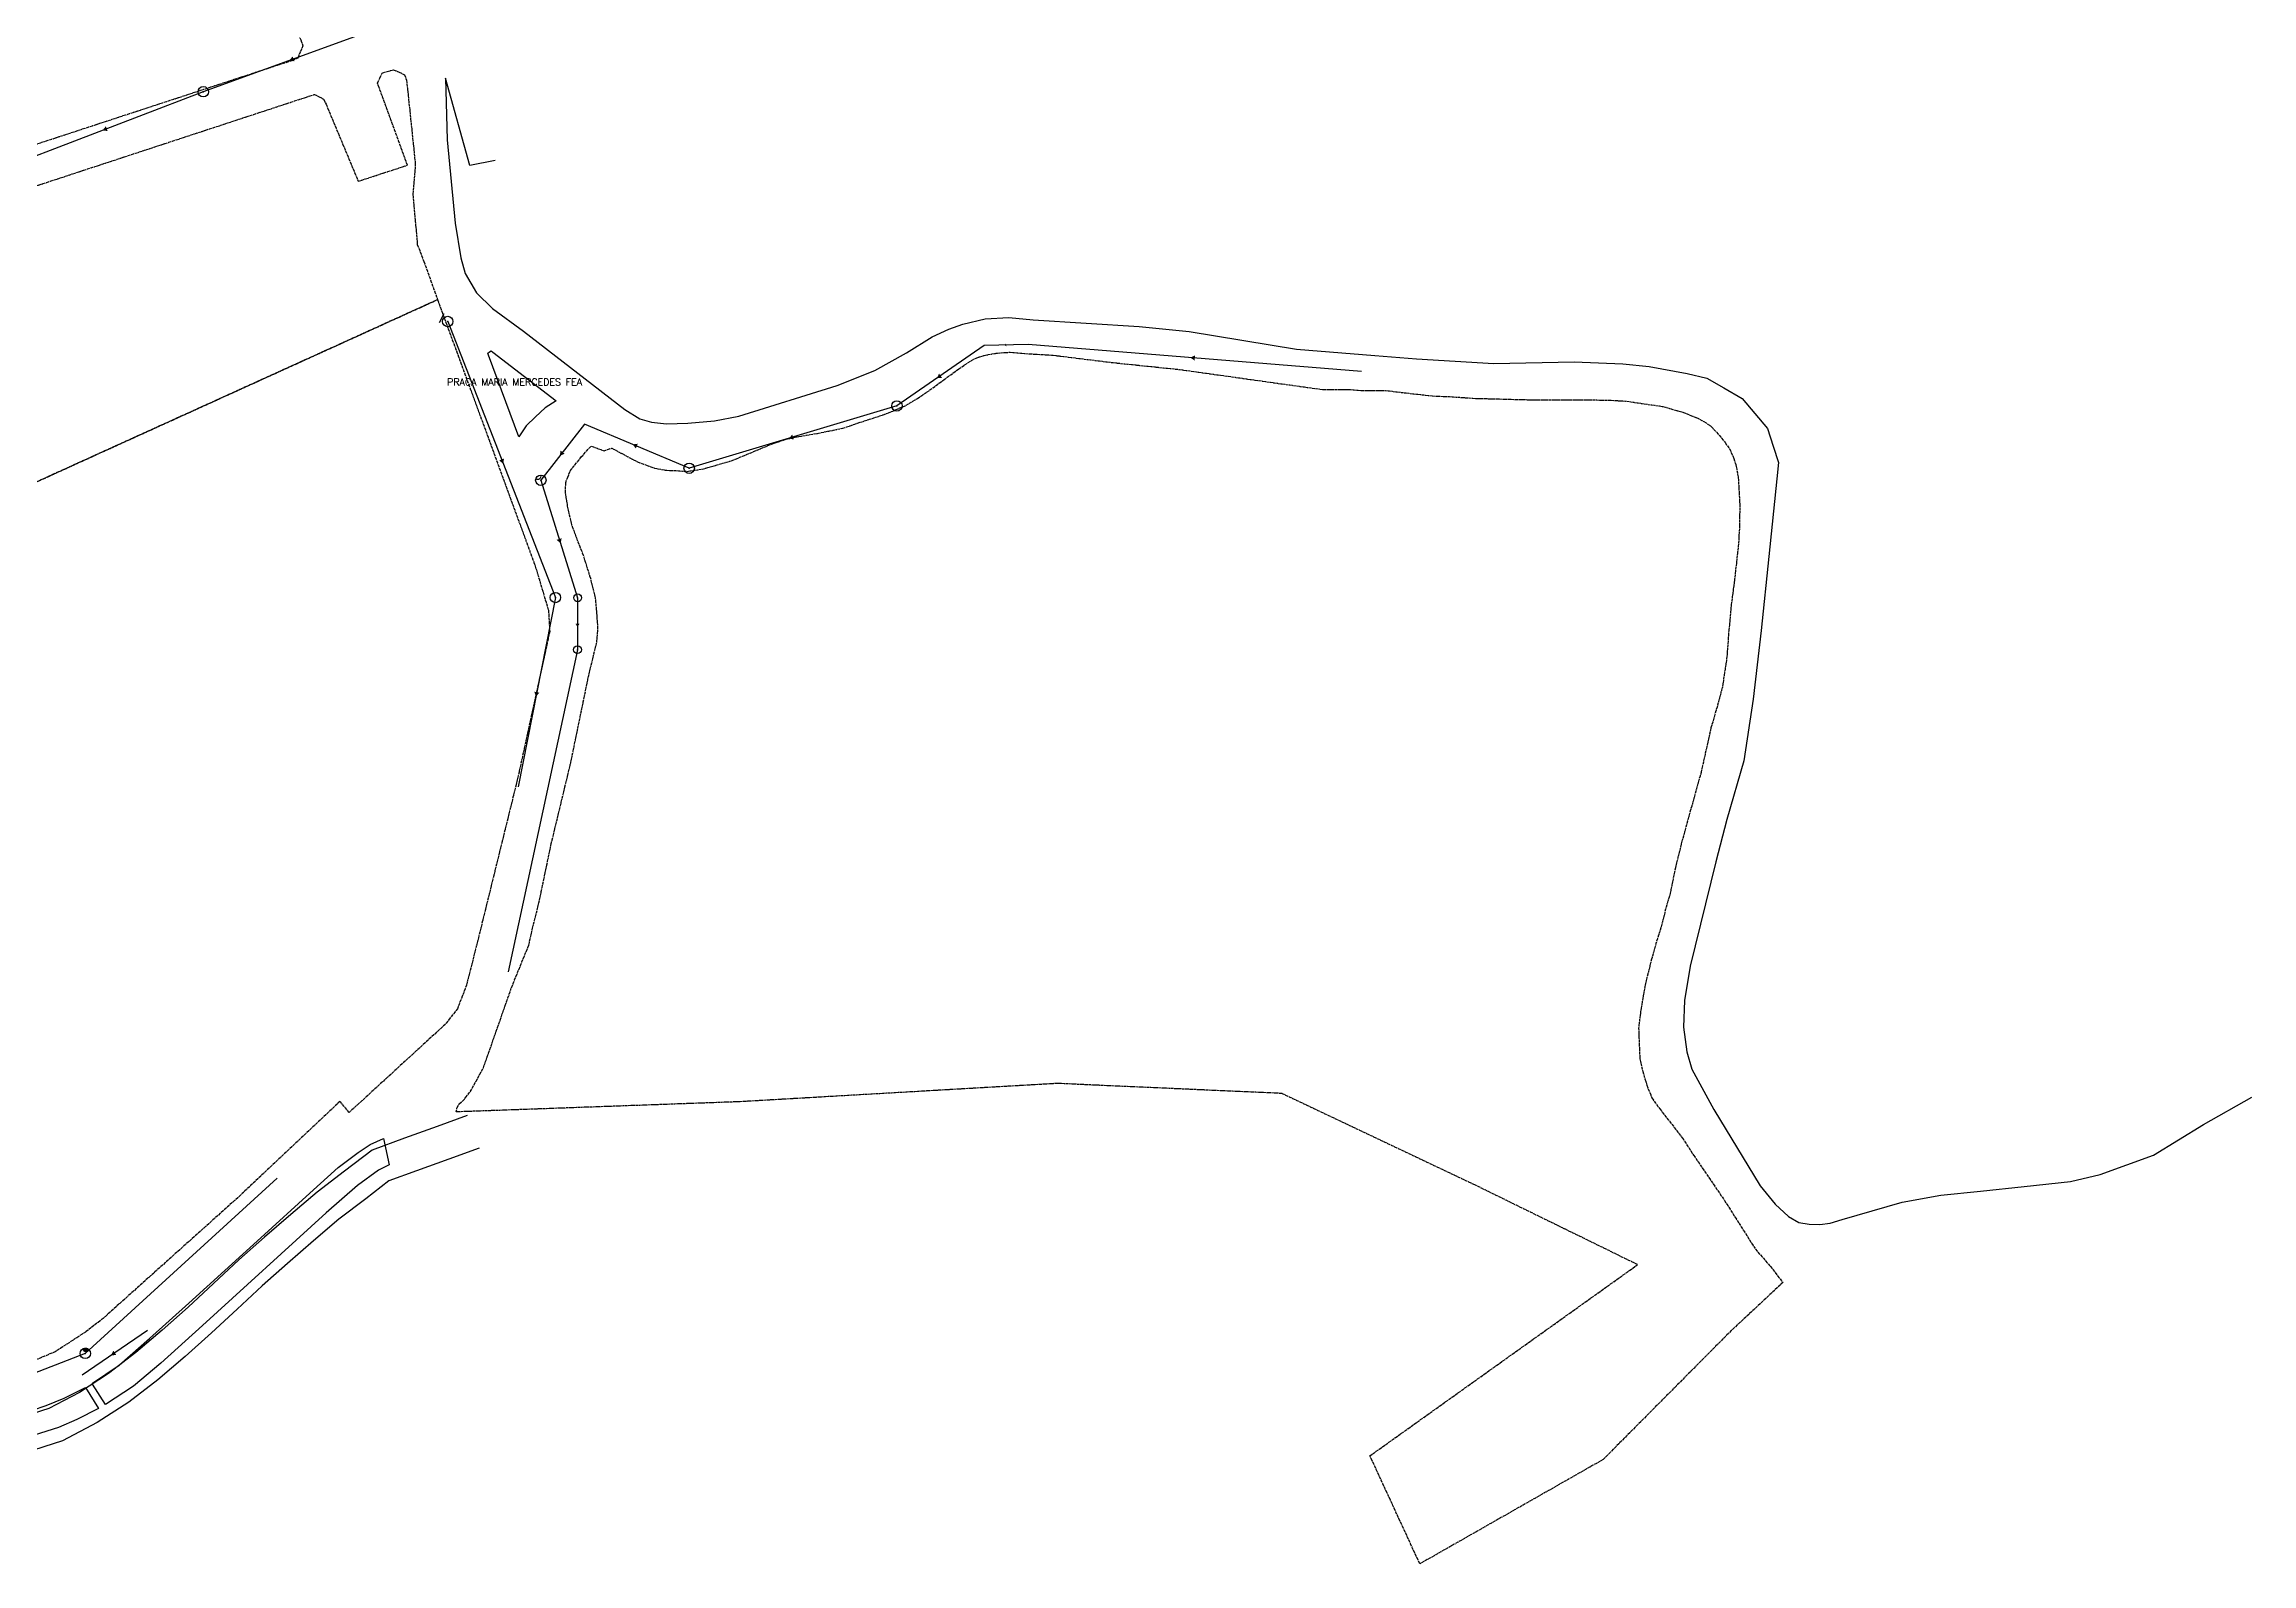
# Model space of a CAD drawing. Extents: x -289 to 361868, y -200 to 7352041.
# Drawn here: x 361224 to 361862, y 7350942 to 7351382 of the extents above; entities that cross this region are included whole.
import ezdxf
from ezdxf.enums import TextEntityAlignment as Align

# ---------------------------------------------------------------- set-up
doc = ezdxf.new("R2010")
doc.units = 0
doc.linetypes.add('CENTER2', pattern=[1.125, 0.75, -0.125, 0.125, -0.125])
for name, color, linetype in [('ALINHA-INDEF', 7, 'Continuous'), ('ESGOTO', 7, 'Continuous'), ('JARDIM', 2, 'Continuous'), ('MARGEM', 130, 'Continuous'), ('PRACA', 2, 'Continuous'), ('QUADRA-INDEF', 7, 'CENTER2'), ('TXT-PRACA', 2, 'Continuous')]:
    doc.layers.add(name, color=color, linetype=linetype)
doc.styles.add('SABESP', font='ROMANS.shx', dxfattribs={"height": 2})

# ---------------------------------------------------------------- blocks, each defined once
blk = doc.blocks.new('DGE001A')
at = {"color": 0}
blk.add_lwpolyline([(0, 0, 1.5, 0, 0), (1.3, 0, 0, 0, 0)], format="xyseb", dxfattribs=at)
blk = doc.blocks.new('DRE010A')
at = {"color": 0}
blk.add_line((-2.49, -0.2), (-0.5, -2.45), dxfattribs=at)
blk.add_point((0, 0), dxfattribs=at)
blk = doc.blocks.new('DRE010B')
at = {"color": 0}
blk.add_arc((0.44, 1.45), 0.934, 182.23392, 323.81844, dxfattribs=at)
blk.add_point((0, 0), dxfattribs=at)
blk = doc.blocks.new('DRE010C')
h = blk.add_hatch()
h.set_pattern_fill('ANSI31', color=0, scale=0.25, angle=41.54661, style=0)
h.set_pattern_definition([(86.5466, (0, 0), (-0.03119325, 0.0018824), [])])
edge = h.paths.add_edge_path()
edge.add_line((1.04, 1.08), (0.95, 1.16))
edge.add_line((0.95, 1.16), (0.86, 1.23))
edge.add_line((0.86, 1.23), (0.76, 1.29))
edge.add_line((0.76, 1.29), (0.66, 1.35))
edge.add_line((0.66, 1.35), (0.55, 1.4))
edge.add_line((0.55, 1.4), (0.44, 1.43))
edge.add_line((0.44, 1.43), (0.32, 1.46))
edge.add_ellipse((1.14, 1.01), major_axis=(0.66, 0.66), ratio=1, start_angle=105.75435, end_angle=247.33887)
edge.add_line((1.49, 0.14), (1.48, 0.26))
edge.add_line((1.48, 0.26), (1.45, 0.38))
edge.add_line((1.45, 0.38), (1.42, 0.49))
edge.add_line((1.42, 0.49), (1.38, 0.6))
edge.add_line((1.38, 0.6), (1.32, 0.71))
edge.add_line((1.32, 0.71), (1.26, 0.81))
edge.add_line((1.26, 0.81), (1.2, 0.9))
edge.add_line((1.2, 0.9), (1.12, 0.99))
edge.add_line((1.12, 0.99), (1.04, 1.08))
at = {"color": 0}
blk.add_arc((1.14, 1.01), 0.934, 150.75435, 292.33887, dxfattribs=at)
blk.add_point((0, 0), dxfattribs=at)
blk = doc.blocks.new('DGE012A')
at = {"color": 0}
blk.add_circle((0, 0), 1.5, dxfattribs=at)
blk.add_point((0, 0), dxfattribs=at)

msp = doc.modelspace()

# ---------------------------------------------------------------- linework, layer by layer
at = {"layer": 'ALINHA-INDEF'}
msp.add_lwpolyline([(361354.02, 7351348.23), (361346.66, 7351346.83), (361339.65, 7351372.09), (361340.1, 7351354.24), (361342.43, 7351330.17), (361344.05, 7351320.14), (361345.34, 7351315.55), (361348.64, 7351309.99), (361353.23, 7351305.46), (361362.16, 7351298.92), (361391.47, 7351276.21), (361395.87, 7351273.56), (361399.17, 7351272.59), (361403.5, 7351272.07), (361409.71, 7351272.33), (361417.41, 7351272.98), (361424.46, 7351274.34), (361452.86, 7351283.14), (361463.73, 7351287.54), (361472.92, 7351292.65), (361480.3, 7351297.24), (361485.21, 7351299.5), (361489.22, 7351300.93), (361495.69, 7351302.48), (361502.55, 7351302.87), (361509.54, 7351302.22), (361540.14, 7351300.22), (361554.63, 7351298.79), (361585.69, 7351293.68), (361608.33, 7351291.87), (361620.36, 7351290.9), (361642.68, 7351289.54), (361665.97, 7351290.06), (361680.01, 7351289.48), (361687.58, 7351288.64), (361698.65, 7351286.63), (361698.65, 7351286.63), (361704.31, 7351285.31), (361709.22, 7351282.48), (361714.47, 7351279.45), (361718.16, 7351275.1), (361721.86, 7351270.74), (361723.48, 7351265.67), (361725, 7351260.94), (361724.52, 7351256.16), (361724.52, 7351256.16), (361722.26, 7351233.77), (361720, 7351212.36), (361717.73, 7351192.5), (361715.01, 7351174.64), (361710.1, 7351157.69), (361706.86, 7351145.4), (361699.49, 7351115.25), (361697.8, 7351105.35), (361697.55, 7351097.59), (361698.52, 7351090.54), (361699.94, 7351085.49), (361706.28, 7351073.84), (361719.74, 7351051.72), (361724.01, 7351046.41), (361727.89, 7351042.85), (361730.93, 7351041.11), (361733.84, 7351040.66), (361736.95, 7351040.59), (361739.99, 7351040.91), (361743.42, 7351042.01), (361760.75, 7351047), (361771.95, 7351049.07), (361783.4, 7351050.23), (361796.08, 7351051.52), (361809.41, 7351053.01), (361818.01, 7351055.02), (361833.41, 7351060.65), (361847.9, 7351069.51), (361861.85, 7351077.42)], dxfattribs=at)
at = {"layer": 'ESGOTO', "color": 3}
for points in [[(361321.79, 7351387.13), (361269.64, 7351368.15)], [(361269.64, 7351368.15), (361213.81, 7351346.74)], [(361340.28, 7351301.7), (361371.43, 7351221.87)], [(361495.39, 7351294.76), (361470.16, 7351277.27)], [(361508.09, 7351295.09), (361495.39, 7351294.76)], [(361604.46, 7351287.19), (361508.09, 7351295.09)], [(361379.82, 7351272.05), (361367.21, 7351255.77)], [(361410.1, 7351259.26), (361379.82, 7351272.05)], [(361470.16, 7351277.27), (361410.1, 7351259.26)], [(361367.21, 7351255.77), (361377.84, 7351221.79)], [(361371.43, 7351221.87), (361360.67, 7351167.11)], [(361377.84, 7351221.79), (361377.81, 7351206.79)], [(361377.81, 7351206.79), (361357.81, 7351113.67)], [(361291, 7351053.99), (361235.53, 7351003.29)], [(361253.46, 7351009.87), (361234.63, 7350997.03)], [(361235.53, 7351003.29), (361216.91, 7350995.99)]]:
    msp.add_lwpolyline(points, dxfattribs=at)
at = {"layer": 'JARDIM'}
msp.add_lwpolyline([(361237.63, 7350994.65), (361245.36, 7350999.9), (361254.06, 7351007.56), (361265.49, 7351017.86), (361286.24, 7351036.73), (361300.42, 7351049.67), (361308.67, 7351057), (361314.39, 7351061.42), (361317.89, 7351063.74), (361321.72, 7351065.46), (361323.39, 7351057.86), (361320.32, 7351056.3), (361314.17, 7351051.88), (361305.11, 7351043.9), (361269.42, 7351011.39), (361257.4, 7351000.44), (361249.42, 7350993.81), (361241.33, 7350988.53), (361237.57, 7350994.35), (361237.63, 7350994.65)], close=True, dxfattribs=at)
msp.add_lwpolyline([(361216.3, 7350985.57), (361224.22, 7350988.22), (361229.43, 7350990.38), (361235.61, 7350993.42), (361235.61, 7350993.42), (361239.36, 7350987.31), (361233.09, 7350984.17), (361227.79, 7350981.9), (361215.52, 7350978.02)], dxfattribs=at)
at = {"layer": 'MARGEM'}
for points in [[(361345.95, 7351072.1), (361337.2, 7351068.93), (361327.8, 7351065.53), (361318.41, 7351062.1), (361310.46, 7351056.03), (361302.52, 7351049.95), (361294.92, 7351043.46), (361287.37, 7351036.9), (361279.86, 7351030.3), (361272.54, 7351023.48), (361265.23, 7351016.66), (361257.75, 7351010.02), (361250.17, 7351003.51), (361242.25, 7350997.43), (361233.87, 7350991.97), (361225.01, 7350987.36), (361215.63, 7350984.32)], [(361349.38, 7351062.62), (361340.63, 7351059.45), (361331.24, 7351056.06), (361323.31, 7351053.16), (361316.58, 7351048.02), (361308.86, 7351042.11), (361301.5, 7351035.83), (361294, 7351029.31), (361286.62, 7351022.83), (361279.42, 7351016.11), (361272.01, 7351009.21), (361264.38, 7351002.43), (361256.52, 7350995.68), (361248.08, 7350989.2), (361238.97, 7350983.26), (361228.92, 7350978.03), (361217.83, 7350974.44)]]:
    msp.add_lwpolyline(points, dxfattribs=at)
at = {"layer": 'PRACA'}
msp.add_lwpolyline([(361360.82, 7351268.39), (361352.08, 7351291.99), (361352.08, 7351291.99), (361351.86, 7351292.57), (361352.37, 7351292.88), (361352.88, 7351293.2), (361353.36, 7351292.78), (361353.36, 7351292.78), (361371.61, 7351278.72), (361371.61, 7351278.72), (361368.42, 7351276.76), (361365.69, 7351274.15), (361362.96, 7351271.54), (361360.82, 7351268.39)], close=True, dxfattribs=at)
at = {"layer": 'QUADRA-INDEF'}
for points in [[(361169.2, 7351420.82), (361262.45, 7351465.42), (361297.81, 7351383.17), (361297.81, 7351383.17), (361298.42, 7351381.37), (361297.67, 7351379.61), (361296.92, 7351377.84), (361295.24, 7351377.12), (361295.24, 7351377.12), (361205.59, 7351347.75), (361205.59, 7351347.75), (361204.05, 7351347.32), (361202.58, 7351347.97), (361201.12, 7351348.62), (361200.31, 7351350.09), (361200.31, 7351350.09), (361169.2, 7351420.82)], [(361342.72, 7351073.12), (361343.02, 7351074.4), (361343.58, 7351075.44), (361344.6, 7351076.27), (361345.57, 7351077.35), (361346.88, 7351079.08), (361350.62, 7351085.89), (361358.79, 7351109.23), (361363.73, 7351121.36), (361364.85, 7351126.3), (361366.65, 7351133.54), (361370.24, 7351150.7), (361375.86, 7351174.06), (361380.98, 7351199), (361383.45, 7351209.24), (361383.72, 7351212.83), (361383.45, 7351217.1), (361383.05, 7351221.59), (361381.65, 7351227.35), (361379.54, 7351234.04), (361377.84, 7351238.4), (361376.22, 7351242.8), (361375.09, 7351247.56), (361374.33, 7351252.15), (361374.42, 7351255.11), (361375, 7351256.68), (361375.68, 7351258.48), (361378.91, 7351262.52), (361381.74, 7351265.67), (361385.52, 7351264.32), (361387.72, 7351265.08), (361392.98, 7351262.25), (361395.13, 7351261.13), (361397.78, 7351260.14), (361400.03, 7351259.29), (361403.62, 7351258.66), (361406.27, 7351258.57), (361409.51, 7351258.35), (361413.87, 7351259.02), (361415.53, 7351259.47), (361422.49, 7351261.49), (361434.17, 7351266.34), (361438.17, 7351267.69), (361441.81, 7351268.45), (361447.16, 7351269.35), (361450.75, 7351270.07), (361454.53, 7351270.84), (361459.65, 7351272.59), (361463.02, 7351273.67), (361467.69, 7351275.24), (361472.86, 7351277.49), (361476.14, 7351279.46), (361479.69, 7351281.89), (361483.78, 7351284.9), (361488.04, 7351288), (361490.78, 7351289.84), (361493.03, 7351291.14), (361495.41, 7351291.91), (361499.19, 7351292.58), (361502.91, 7351292.81), (361508.44, 7351292.36), (361515.31, 7351291.95), (361532.7, 7351289.8), (361551.89, 7351287.82), (361563.7, 7351286.16), (361585.76, 7351283.06), (361593.44, 7351282.02), (361600.14, 7351282.07), (361604.41, 7351281.75), (361611.42, 7351281.75), (361617.39, 7351281.03), (361625.03, 7351280.18), (361629.93, 7351279.96), (361637.65, 7351279.46), (361655.31, 7351279.01), (361669.15, 7351279.06), (361676.65, 7351278.92), (361681.14, 7351278.65), (361686.18, 7351277.89), (361691.57, 7351277.13), (361697.32, 7351275.46), (361701.18, 7351273.94), (361703.47, 7351272.77), (361705.58, 7351271.33), (361707.88, 7351268.81), (361709.58, 7351266.66), (361710.89, 7351264.86), (361712.1, 7351262.12), (361712.82, 7351259.74), (361713.36, 7351256.59), (361713.54, 7351253.67), (361713.81, 7351248.87), (361713.76, 7351242.89), (361713.45, 7351237.41), (361712.19, 7351226.09), (361711.34, 7351219.53), (361710.57, 7351211.49), (361710.12, 7351204.84), (361709.58, 7351201.29), (361708.77, 7351195.81), (361707.25, 7351190.19), (361705.49, 7351184.17), (361702.62, 7351171.32), (361697.09, 7351151.37), (361695.21, 7351143.73), (361693.68, 7351136.28), (361692.38, 7351131.78), (361691.03, 7351126.39), (361689.68, 7351122.12), (361688.33, 7351117.32), (361686.71, 7351111.03), (361685.77, 7351106.04), (361685.01, 7351101.1), (361684.56, 7351097.37), (361684.92, 7351088.47), (361685.79, 7351084.83), (361686.95, 7351080.83), (361688.41, 7351077.16), (361690.69, 7351073.98), (361697.21, 7351065.63), (361700.46, 7351060.65), (361709.41, 7351047.51), (361718.34, 7351033.45), (361722.7, 7351028.42), (361726.28, 7351023.78), (361711.34, 7351009.87), (361674.31, 7350972.6), (361621.32, 7350942.43), (361606.9, 7350973.67), (361684.29, 7351028.95), (361637.18, 7351052.03), (361581.42, 7351078.46), (361516.53, 7351081.35), (361424.71, 7351076.06), (361342.72, 7351073.12)]]:
    msp.add_lwpolyline(points, close=True, dxfattribs=at)
for points in [[(361196.61, 7351332.81), (361300.53, 7351366.95), (361300.53, 7351366.95), (361301.78, 7351367.38), (361303.1, 7351366.69), (361304.41, 7351365.99), (361305.13, 7351364.52), (361305.13, 7351364.52), (361314.43, 7351342.26), (361328.67, 7351346.9), (361320.53, 7351369.11), (361320.53, 7351369.11), (361319.98, 7351370.62), (361320.64, 7351372.06), (361321.31, 7351373.51), (361322.79, 7351374.02), (361322.79, 7351374.02), (361324.6, 7351374.52), (361326.21, 7351373.79), (361327.83, 7351373.05), (361328.4, 7351371.48), (361328.4, 7351371.48), (361330.93, 7351347.22), (361330.93, 7351347.22), (361330.22, 7351338.42), (361330.86, 7351331.18), (361331.5, 7351323.95), (361333.41, 7351319.08), (361333.41, 7351319.08), (361337.37, 7351308.01), (361144.57, 7351220.38)], [(361144.57, 7351220.38), (361337.37, 7351308.01), (361361.2, 7351242.96), (361365.6, 7351230.93), (361369.42, 7351218.18), (361369.78, 7351212.05), (361360.59, 7351169.91), (361349.16, 7351123.45), (361345.72, 7351109.77), (361343.1, 7351102.95), (361339.57, 7351098.44), (361311.84, 7351073), (361309.12, 7351076.17), (361280.42, 7351049.06), (361240.68, 7351013.42), (361235.55, 7351009.45), (361226.83, 7351003.78), (361217.05, 7350999.67)]]:
    msp.add_lwpolyline(points, dxfattribs=at)

# ---------------------------------------------------------------- block references
at = {"layer": 'ESGOTO', "color": 2}
for name, p, rotation in [('DGE001A', (361295.72, 7351377.64), 199.9989910199999), ('DGE012A', (361269.64, 7351368.15), 200.98110394), ('DGE001A', (361241.73, 7351357.45), 200.98110394), ('DRE010A', (361340.28, 7351301.7), 291.315949336), ('DGE012A', (361340.28, 7351301.7), 291.315949402), ('DGE001A', (361556.27, 7351291.14), 175.3098751), ('DGE001A', (361482.77, 7351286.02), 214.72990593), ('DGE012A', (361470.16, 7351277.27), 196.69225051), ('DGE001A', (361373.51, 7351263.91), 232.24024333), ('DGE001A', (361394.96, 7351265.66), 157.10011258), ('DGE001A', (361440.13, 7351268.27), 196.69122599), ('DGE001A', (361355.86, 7351261.79), 291.31161905), ('DGE012A', (361410.1, 7351259.26), 196.69225053), ('DGE012A', (361367.21, 7351255.77), 287.371317086), ('DRE010B', (361367.21, 7351255.77), 52.239721481), ('DGE001A', (361372.52, 7351238.78), 287.378796146), ('DGE012A', (361371.43, 7351221.87), 291.3159493910001), ('DGE001A', (361366.05, 7351194.49), 258.87962026), ('DGE012A', (361235.53, 7351003.29), 222.42755645), ('DRE010C', (361235.53, 7351003.29), 42.42755998500001), ('DGE001A', (361244.05, 7351003.45), 214.2810532099999)]:
    msp.add_blockref(name, p, dxfattribs=dict(at, rotation=rotation))
for name, p, xscale, yscale, rotation in [('DGE001A', (361501.74, 7351294.93), 0.4999999999999998, 0.4999999999999998, 181.49385011), ('DGE012A', (361377.84, 7351221.79), 0.7499999999999999, 0.7499999999999999, 287.371317082), ('DGE001A', (361377.82, 7351214.29), 0.75, 0.75, 269.877638602), ('DGE012A', (361377.81, 7351206.79), 0.75, 0.75, 257.87836234)]:
    msp.add_blockref(name, p, dxfattribs=dict(at, xscale=xscale, yscale=yscale, rotation=rotation))

# ---------------------------------------------------------------- texts
at = {"layer": 'TXT-PRACA', "style": 'SABESP'}
msp.add_text('PRACA MARIA MERCEDES FEA', height=2, dxfattribs=at).set_placement((361359.62, 7351284.22), align=Align.MIDDLE_CENTER)

doc.saveas('drawing.dxf')
